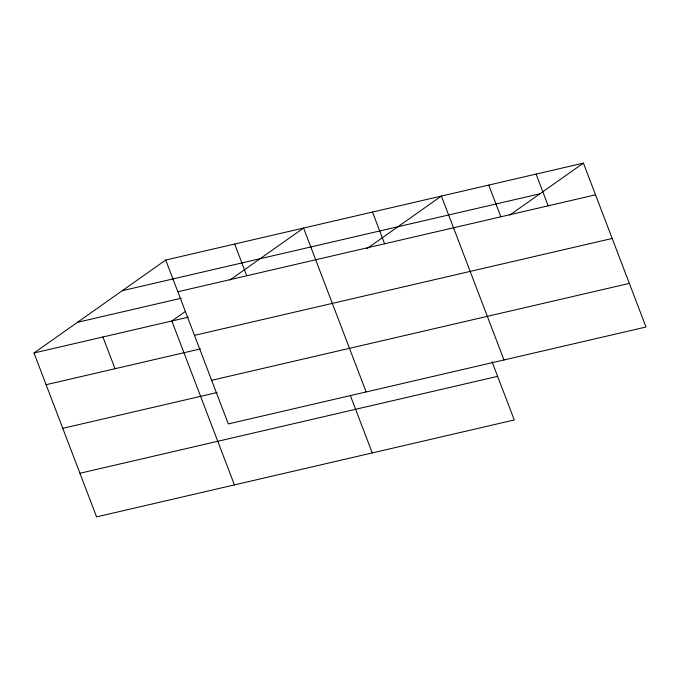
<?xml version="1.0" encoding="UTF-8"?>
<svg xmlns="http://www.w3.org/2000/svg" width="680" height="680" viewBox="0 0 680 680"><rect width="100%" height="100%" fill="white"/><g stroke="black" fill="none" stroke-linecap="round" stroke-linejoin="round"><path stroke-width="1.02" d="M492.022 361.7L514.275 419.968L96.585 516.885L34 352.988L165.725 260.032L583.414 163.115L646 327.012L228.31 423.921L165.725 260.032M185.478 311.38L171.836 321.011L234.422 484.899M229.95 279.999L303.56 228.047L366.146 391.944M366.928 248.625L441.405 196.069L503.99 359.958M509.796 215.067L583.414 163.115M122.256 290.708L539.946 193.792M177.845 291.754L595.527 194.837M77.469 322.311L181.364 298.205M34 352.988L188.292 317.186M194.497 335.368L612.187 238.459M46.112 384.71L200.405 348.908M211.658 380.307L629.348 283.399M62.772 428.324L217.065 392.53M79.925 473.263L497.615 376.354M536.078 174.097L548.19 205.819M488.741 185.088L500.854 216.809M372.487 212.058L384.6 243.78M350.378 395.624L372.257 452.923M234.643 244.035L246.763 275.757M102.918 337L115.031 368.721"/></g></svg>
